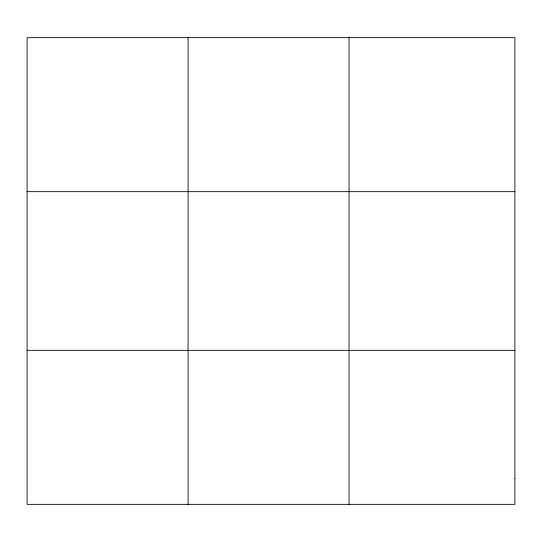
<?xml version="1.0" encoding="UTF-8"?>
<svg xmlns="http://www.w3.org/2000/svg" width="542" height="542" viewBox="0 0 542 542"><rect width="100%" height="100%" fill="white"/><g stroke="black" fill="none" stroke-linecap="round" stroke-linejoin="round"><path stroke-width="0.81" d="M188.074 504.345L188.074 37.655M349.048 504.345L349.048 37.655M27.1 191.665L514.9 191.665M27.1 350.335L514.9 350.335M514.9 478.674L514.9 504.345L27.1 504.345L27.1 37.655L514.9 37.655L514.9 478.674"/></g></svg>
